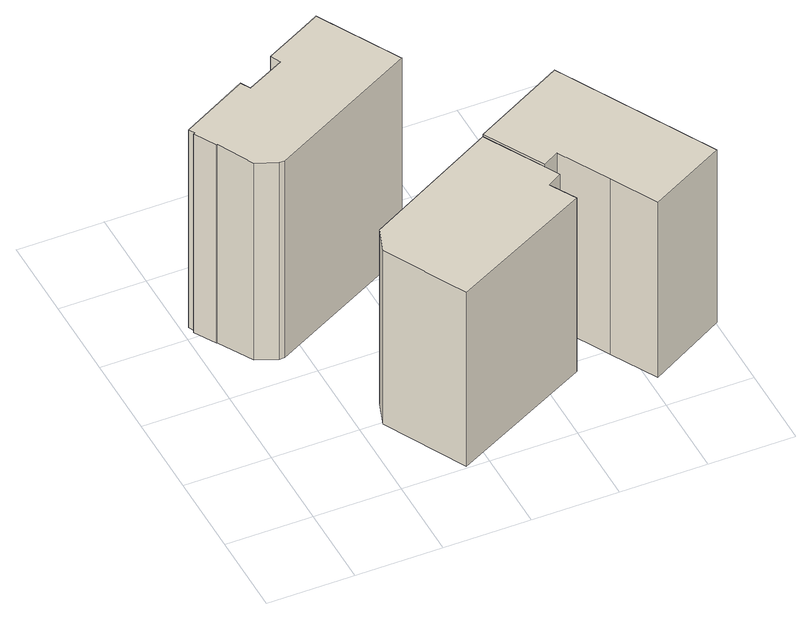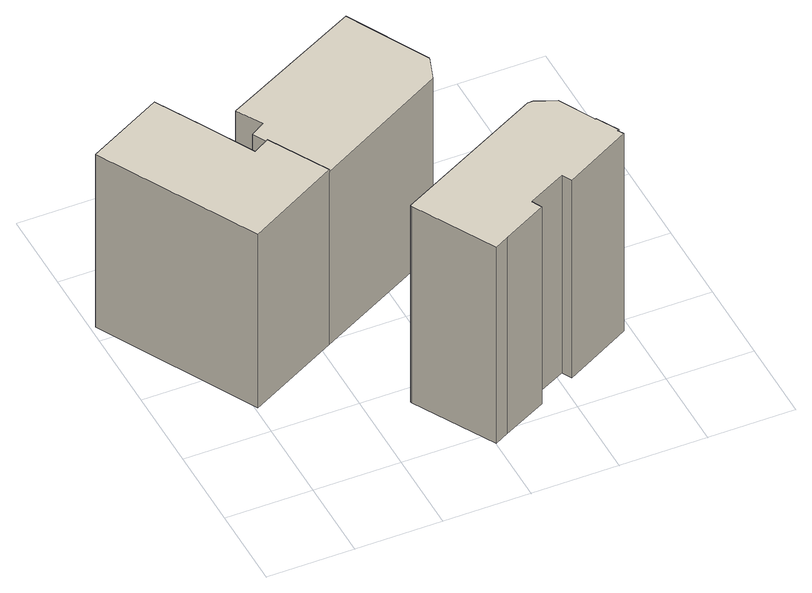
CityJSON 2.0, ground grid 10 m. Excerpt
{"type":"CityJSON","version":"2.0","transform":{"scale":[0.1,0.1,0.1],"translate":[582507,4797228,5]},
"CityObjects":{
"building1":{"type":"Building","attributes":{"name":"3461"},"children":["building1-1"],"geometry":[{"type":"MultiSurface","lod":"1","boundaries":[[[0,1,2,3]],[[1,4,5,2]],[[4,6,7,5]],[[6,8,9,7]],[[8,10,11,9]],[[10,12,13,11]],[[12,14,15,13]],[[14,16,17,15]],[[16,18,19,17]],[[18,20,21,19]],[[20,22,23,21]],[[22,24,25,23]],[[24,26,27,25]],[[26,28,29,27]],[[28,30,31,29]],[[30,0,3,31]],[[30,28,26,24,22,20,18,16,14,12,10,8,6,4,1,0]]]}]},
"building1-1":{"type":"BuildingPart","attributes":{"name":"3461_P","measuredHeight":27.15},"parents":["building1"],"geometry":[{"type":"MultiSurface","lod":"2","boundaries":[[[0,1,2,3]],[[1,4,5,2]],[[4,6,7,5]],[[6,8,9,7]],[[8,10,11,9]],[[10,12,13,11]],[[12,14,15,13]],[[14,16,17,15]],[[16,18,19,17]],[[18,20,21,19]],[[20,22,23,21]],[[22,24,25,23]],[[24,26,27,25]],[[26,28,29,27]],[[28,30,31,29]],[[30,0,3,31]],[[30,28,26,24,22,20,18,16,14,12,10,8,6,4,1,0]]],"semantics":{"surfaces":[{"type":"WallSurface"},{"type":"RoofSurface"}],"values":[0,0,0,0,0,0,0,0,0,0,0,0,0,0,0,0,1]}}]},
"building2":{"type":"Building","attributes":{"name":"3439"},"children":["building2-1"],"geometry":[{"type":"MultiSurface","lod":"1","boundaries":[[[32,33,34,35]],[[33,36,37,34]],[[36,38,39,37]],[[38,40,41,39]],[[40,42,43,41]],[[42,44,45,43]],[[44,46,47,45]],[[46,32,35,47]],[[46,44,42,40,38,36,33,32]]]}]},
"building2-1":{"type":"BuildingPart","attributes":{"name":"3439_P","measuredHeight":23.93},"parents":["building2"],"geometry":[{"type":"MultiSurface","lod":"2","boundaries":[[[32,33,34,35]],[[33,36,37,34]],[[36,38,39,37]],[[38,40,41,39]],[[40,42,43,41]],[[42,44,45,43]],[[44,46,47,45]],[[46,32,35,47]],[[46,44,42,40,38,36,33,32]]],"semantics":{"surfaces":[{"type":"WallSurface"},{"type":"RoofSurface"}],"values":[0,0,0,0,0,0,0,0,1]}}]},
"building3":{"type":"Building","attributes":{"name":"3391"},"children":["building3-1"],"geometry":[{"type":"MultiSurface","lod":"1","boundaries":[[[48,49,50,35]],[[49,51,52,50]],[[51,53,54,52]],[[53,55,56,54]],[[55,57,58,56]],[[57,59,34,58]],[[59,48,35,34]],[[59,57,55,53,51,49,48]]]}]},
"building3-1":{"type":"BuildingPart","attributes":{"name":"3391_P","measuredHeight":24.05},"parents":["building3"],"geometry":[{"type":"MultiSurface","lod":"2","boundaries":[[[48,49,50,35]],[[49,51,52,50]],[[51,53,54,52]],[[53,55,56,54]],[[55,57,58,56]],[[57,59,34,58]],[[59,48,35,34]],[[59,57,55,53,51,49,48]]],"semantics":{"surfaces":[{"type":"WallSurface"},{"type":"RoofSurface"}],"values":[0,0,0,0,0,0,0,1]}}]}
},
"vertices":[
[8,316,280],[87,358,280],[87,358,8],[8,316,8],[93,347,280],[93,347,8],[138,370,280],[138,370,9],[132,382,280],[132,382,9],[184,409,280],[184,409,10],[201,418,280],[201,418,10],[252,324,280],[252,324,9],[253,322,280],[253,322,9],[77,231,280],[77,231,9],[71,231,280],[71,231,9],[47,241,280],[47,241,9],[25,283,280],[25,283,7],[24,283,280],[24,283,7],[10,308,280],[10,308,7],[12,309,280],[12,309,7],
[291,209,249],[329,140,249],[329,140,10],[291,209,11],[338,123,249],[338,123,10],[321,113,249],[321,113,10],[338,83,249],[338,83,10],[174,0,249],[174,0,9],[124,95,249],[124,95,10],[134,125,249],[134,125,9],
[291,209,252],[400,267,252],[400,267,13],[498,85,252],[498,85,14],[409,38,252],[409,38,11],[380,91,252],[380,91,11],[348,151,252],[348,151,11],[329,140,252]
]}
